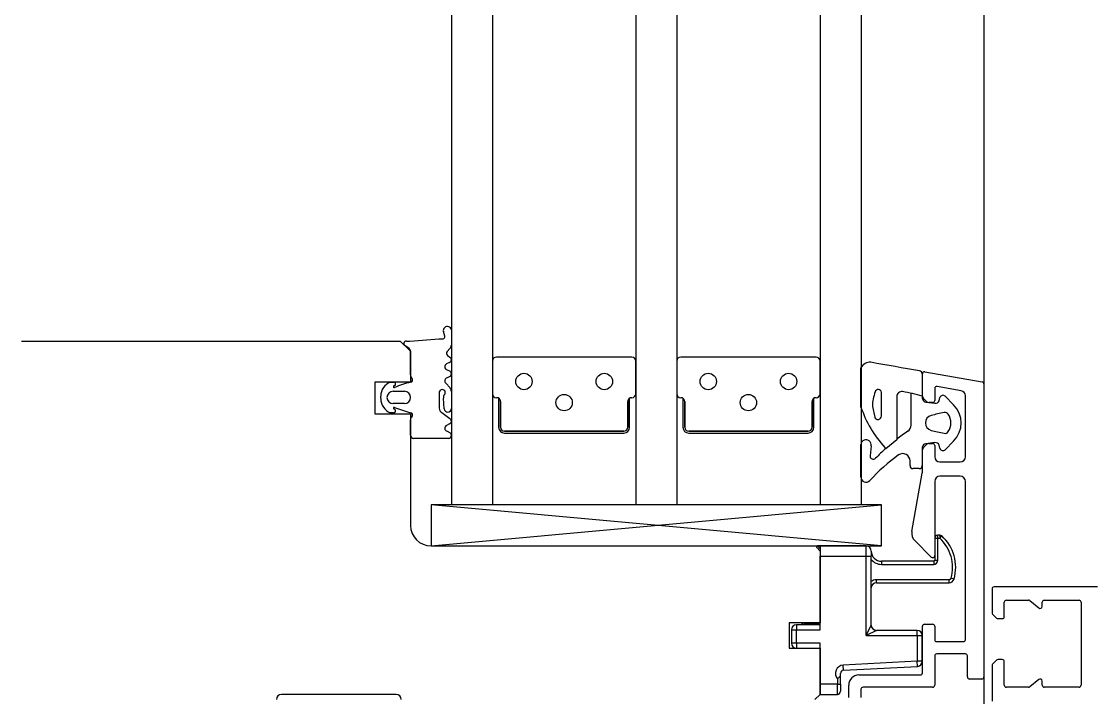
# Model space of a CAD drawing. Header units: centimetres. Extents: x 0.3 to 84.3, y 0.3 to 59.7.
# Drawn here: x 62.5094 to 62.7196, y 13.9587 to 14.0907 of the extents above; entities that cross this region are included whole.
import ezdxf

# ---------------------------------------------------------------- set-up
doc = ezdxf.new("R2010")
doc.units = ezdxf.units.CM
doc.linetypes.add('AUSGEZOGEN', pattern=[0])
doc.layers.add('Fenster', color=7, linetype='AUSGEZOGEN', lineweight=35)

msp = doc.modelspace()

# ---------------------------------------------------------------- linework, layer by layer
at = {"layer": 'Fenster', "color": 7, "linetype": 'AUSGEZOGEN', "lineweight": 25}
for p, q in [((62.5934035796667, 15.5619713909478), (62.59340338666771, 13.99632772322871)), ((62.60140357947977, 15.5619713909478), (62.60140338794302, 13.99632772322871)), ((62.62940357882539, 15.5619713909478), (62.62940338772077, 13.99632772322871)), ((62.63740357863842, 15.5619713909478), (62.63740338710173, 13.99632772322871)), ((62.66540357798407, 15.5619713909478), (62.66540338687948, 13.99632772322871)), ((62.67340357779707, 15.5619713909478), (62.6734033847981, 13.99632772322871)), ((62.697398605443, 15.53837461371404), (62.69739818294969, 12.15822411955887)), ((62.59211849402917, 14.02925483497411), (62.59181824684816, 14.03016809598562)), ((62.59337711515204, 14.030486718148), (62.59337711515204, 14.02752499182011)), ((62.50939839859399, 14.02829936261537), (62.58339839693995, 14.02829936261537)), ((62.58339839693995, 14.02829936261537), (62.58539839689524, 14.02629936266007)), ((62.58489839689288, 14.02705291040316), (62.58435550369975, 14.0273663499343)), ((62.58458422212974, 14.02829936261537), (62.58529150277835, 14.02830058151222)), ((62.59308422193973, 14.02681788505475), (62.59252394170793, 14.02625760482293)), ((62.58539839689524, 14.02629936266007), (62.58539839689524, 14.02029936279419)), ((62.58539839668975, 14.02167794689977), (62.58539839688171, 14.02618688510939)), ((62.59260416935529, 14.02550855144441), (62.59310441974228, 14.02515350846048)), ((62.62862336766954, 14.02516772258414), (62.6021833682605, 14.02516772258414)), ((62.66462336686487, 14.02516772258414), (62.63818336745584, 14.02516772258414)), ((62.59303540778049, 14.02410908710849), (62.59244155362973, 14.02382585210321)), ((62.59252376032247, 14.02269530240205), (62.59311783762215, 14.02239294142969)), ((62.60140336827792, 14.02438772260157), (62.60140336827792, 14.01802772274369)), ((62.62940336765206, 14.01802772274369), (62.62940336765206, 14.02438772260157)), ((62.63740336747326, 14.02438772260157), (62.63740336747326, 14.01802772274369)), ((62.6654033668474, 14.01802772274369), (62.6654033668474, 14.02438772260157)), ((62.67339839492828, 14.01541439012604), (62.67339839492828, 14.02310314303836)), ((62.59308697986049, 14.02138527721609), (62.59252376032247, 14.02110283921311)), ((62.68537221800384, 14.02187457828054), (62.68537221800384, 14.01756671110739)), ((62.6853983946601, 14.01754789100315), (62.6853983946601, 14.02189936276846)), ((62.68586785392066, 14.02229328586086), (62.6970678536703, 14.02031842372108)), ((62.58539839689524, 14.02029936279419), (62.57839839705171, 14.02029936279419)), ((62.57839839705171, 14.02029936279419), (62.57839839705171, 14.01409936293276)), ((62.58143894332706, 14.02029936279419), (62.58215214640036, 14.02029936279419)), ((62.58198813612231, 14.01850095862297), (62.58418851530573, 14.01849957499885)), ((62.58228996410921, 14.01962019753687), (62.58213590023395, 14.01953124871707)), ((62.58537711533085, 14.02029936279419), (62.58539839689524, 14.02029936279419)), ((62.5922933791889, 14.02006365707467), (62.59312094350497, 14.01914266248391)), ((62.59337711515204, 14.01847429180084), (62.59337711515204, 14.01513200628401)), ((62.67737221818265, 14.01370505963905), (62.67737221818265, 14.01826560657096)), ((62.68779839460645, 14.01903915421017), (62.68779839460645, 14.01669936288468)), ((62.69297204266844, 14.01860360189458), (62.68826785386702, 14.01943307730262)), ((62.69739839439185, 14.01992450062867), (62.69739839439188, 13.96269936409167)), ((62.57959542474342, 14.01707313542002), (62.57959542474342, 14.0175356210646)), ((62.59099839677012, 14.0182029465721), (62.59099839677012, 14.01519127830893)), ((62.59197941481766, 14.01508000155323), (62.59181020024158, 14.01716907344658)), ((62.6021833682605, 14.01724772276116), (62.6021833682605, 14.01724772276116)), ((62.60263923818647, 14.01710772276429), (62.6026133682509, 14.01710772276429)), ((62.6026133682509, 14.01710772276429), (62.6026133682509, 14.01146772289031)), ((62.60297336824282, 14.01646772277854), (62.60297336824282, 14.01146772289031)), ((62.60297336824282, 14.01146772289031), (62.60297336824282, 14.01646772277854)), ((62.62783336768717, 14.01146772289031), (62.62783336768717, 14.01646772277854)), ((62.62783336768717, 14.01646772277854), (62.62783336768717, 14.01146772289031)), ((62.62819336767912, 14.01710772276429), (62.62816749774352, 14.01710772276429)), ((62.62819336767912, 14.01146772289031), (62.62819336767912, 14.01710772276429)), ((62.62861336766976, 14.01724772276116), (62.62861336766976, 14.01724772276116)), ((62.63818336745584, 14.01724772276116), (62.63818336745584, 14.01724772276116)), ((62.6386392373818, 14.01710772276429), (62.63861336744623, 14.01710772276429)), ((62.63861336744623, 14.01710772276429), (62.63861336744623, 14.01146772289031)), ((62.63897336743815, 14.01646772277854), (62.63897336743815, 14.01146772289031)), ((62.63897336743815, 14.01146772289031), (62.63897336743815, 14.01646772277854)), ((62.6638333668825, 14.01146772289031), (62.6638333668825, 14.01646772277854)), ((62.6638333668825, 14.01646772277854), (62.6638333668825, 14.01146772289031)), ((62.66419336687446, 14.01710772276429), (62.66416749693886, 14.01710772276429)), ((62.66419336687446, 14.01146772289031), (62.66419336687446, 14.01710772276429)), ((62.66461336686508, 14.01724772276116), (62.66461336686508, 14.01724772276116)), ((62.68037221811561, 14.01743696315789), (62.68037221811561, 14.00910852265438)), ((62.68317221805304, 14.01186228154798), (62.68317221805304, 14.01811117582902)), ((62.68537221800384, 14.01756671110739), (62.68537221800384, 14.01706732585263)), ((62.68622265871037, 14.016475098821), (62.68557413058744, 14.01712362694393)), ((62.68607013880074, 14.01637722365972), (62.68785521526294, 14.0161497436272)), ((62.68739839461537, 14.01629936289368), (62.68664692276962, 14.01629936289368)), ((62.6886631605909, 14.01662985526701), (62.68882818749302, 14.01727051337407)), ((62.68983200703505, 14.01753948600968), (62.6914985697171, 14.01587292332766)), ((62.69379839447234, 14.00569936313055), (62.69379839447234, 14.01761879416359)), ((62.57839839705171, 14.01409936293276), (62.58539839689524, 14.01409936293276)), ((62.58209777293023, 14.0142993629283), (62.58143894332706, 14.0142993629283)), ((62.5841949913659, 14.01609991220484), (62.58198167403822, 14.01610139208629)), ((62.58213590023395, 14.01507750776755), (62.58228996410921, 14.0149885589477)), ((62.58539839689524, 14.0142993629283), (62.58537711533085, 14.0142993629283)), ((62.58539839689524, 14.01409936293276), (62.58539839689524, 13.99229936342003)), ((62.59149839675892, 14.01432525292453), (62.59310441974228, 14.01315121288085)), ((62.67564881021278, 14.0155556727153), (62.67606977940287, 14.01347137014718)), ((62.58539839686094, 14.00989936300111), (62.58539839668975, 14.01292000511162)), ((62.59303540778049, 14.01210679152878), (62.59244155362973, 14.01182355652359)), ((62.59252376032247, 14.01069300682243), (62.59311783762215, 14.01039064584998)), ((62.60375336822541, 14.01068772290773), (62.6270533677046, 14.01068772290773)), ((62.6270533677046, 14.01068772290773), (62.60375336822541, 14.01068772290773)), ((62.60375336822541, 14.01032772291578), (62.6270533677046, 14.01032772291578)), ((62.63975336742074, 14.01068772290773), (62.66305336689997, 14.01068772290773)), ((62.66305336689997, 14.01068772290773), (62.63975336742074, 14.01068772290773)), ((62.63975336742074, 14.01032772291578), (62.66305336689997, 14.01032772291578)), ((62.5928641165507, 14.00929936304005), (62.58599839684751, 14.00929936304005)), ((62.67339839492828, 14.00174911542004), (62.67339839492828, 14.00813292503577)), ((62.67535608285396, 14.00786463144445), (62.67520306326916, 14.00587645766428)), ((62.67825248985078, 14.00733931631317), (62.68037221811561, 14.00910852265438)), ((62.68557413058744, 14.00747509902217), (62.68622265871037, 14.0081236271451)), ((62.68785521526294, 14.00848070048837), (62.68607013880074, 14.00825322045581)), ((62.68664692276962, 14.0082993630725), (62.68739839461537, 14.00829936307241)), ((62.68779839460645, 14.00789936308138), (62.68779839460645, 14.00569936313055)), ((62.68882818749302, 14.00735993074145), (62.6886631605909, 14.00800058884847)), ((62.6914985697171, 14.00875752078787), (62.68983200703505, 14.0070909581058)), ((62.67825248985078, 14.00733931631317), (62.67804292263965, 14.00754888352431)), ((62.68537221800384, 14.0075631182629), (62.68537221800384, 14.00399095817511)), ((62.68539839466007, 14.00287434052084), (62.6853983946601, 14.007050834963)), ((62.68297221805748, 14.00399095817511), (62.68297221805748, 14.00492856180245)), ((62.6887983945841, 14.0046993631529), (62.69279839449467, 14.0046993631529)), ((62.68335087553034, 13.99108730518179), (62.6853680101668, 14.00252704417317)), ((62.68477221801726, 14.00339095818854), (62.68357221804406, 14.00339095818854)), ((62.69279839449467, 14.00189936321549), (62.6887983945841, 14.00189936321549)), ((62.68779839460645, 14.00089936323784), (62.68779839460645, 13.98639936356194)), ((62.69379839447234, 13.96999936392859), (62.69379839447234, 14.00089936323784)), ((62.58939839680584, 13.98832772340752), (62.67739839483889, 13.99632772322871)), ((62.67739839483889, 13.98829936350944), (62.58939839680584, 13.99632772322871)), ((62.58939839680584, 13.99632772322871), (62.58939839680584, 13.98829936350944)), ((62.67739839483889, 13.99632772322871), (62.58939839680584, 13.99632772322871)), ((62.60137711497322, 13.99632772322871), (62.59337711515204, 13.99632772322871)), ((62.62937711434737, 13.99632772322871), (62.60137711497322, 13.99632772322871)), ((62.63737711416856, 13.99632772322871), (62.62937711434737, 13.99632772322871)), ((62.6653771135427, 13.99632772322871), (62.63737711416856, 13.99632772322871)), ((62.67337711336388, 13.99632772322871), (62.6653771135427, 13.99632772322871)), ((62.67739839483889, 13.98829936350944), (62.67739839483889, 13.99632772322871)), ((62.68711555190924, 13.98611652085583), (62.6839062774616, 13.98932579530347)), ((62.68779839460645, 13.98979936325436), (62.68839839459303, 13.98979936325436)), ((62.68779839460645, 13.98979936325436), (62.68779839460645, 13.98549936335058)), ((62.68839839459303, 13.98979936325436), (62.68839839459303, 13.99039936324102)), ((62.68877222827902, 13.99039936324102), (62.68839839459303, 13.99039936324102)), ((62.68839839459303, 13.98549936335058), (62.68839839459303, 13.98979936325436)), ((62.68839839459303, 13.98979936325436), (62.68877222827902, 13.98979936325436)), ((62.68877222827902, 13.99039936324102), (62.68877222827902, 13.98979936325436)), ((62.68877222827902, 13.98979936325436), (62.68917476014224, 13.99024429929814)), ((62.58939839680584, 13.98829936350944), (62.66539839510712, 13.98829936350944)), ((62.58939839680584, 13.98829936350944), (62.67739839483889, 13.98829936350944)), ((62.66539839510712, 13.98729936331024), (62.66473981647808, 13.98795794193934)), ((62.67439839490594, 13.98829936328789), (62.66488123783117, 13.98829936328789)), ((62.66488123783117, 13.98829936328789), (62.66539839510712, 13.98772474409243)), ((62.66539839510712, 13.98829936350944), (62.66539839510712, 13.97329936384472)), ((62.66539839510712, 13.98772474409243), (62.66539839510712, 13.98629936333259)), ((62.67439839490594, 13.98629936333259), (62.67439839490594, 13.98829936328789)), ((62.6753983948836, 13.98729936331024), (62.6753983948836, 13.98629936333259)), ((62.66539839510712, 13.98629936333259), (62.67439839490594, 13.98629936333259)), ((62.66539839510712, 13.97189936365454), (62.66539839510712, 13.98629936333259)), ((62.67439839490594, 13.97079936367905), (62.67439839490594, 13.98629936333259)), ((62.67439839490594, 13.98629936333259), (62.6753983948836, 13.98629936333259)), ((62.6753983948836, 13.97279936363434), (62.6753983948836, 13.98629936333259)), ((62.67739839483892, 13.98529936335495), (62.67739839483889, 13.98469936336842)), ((62.68759839461091, 13.98529936335495), (62.67739839483892, 13.98529936335495)), ((62.67739839483889, 13.98469936336842), (62.68759839461091, 13.98469936336842)), ((62.68759839461091, 13.98529936335495), (62.68759839461091, 13.98469936336842)), ((62.68779839460645, 13.98549936335058), (62.68839839459303, 13.98549936335058)), ((62.67639839486126, 13.98109936344891), (62.67639839486122, 13.98169936343548)), ((62.69061580572484, 13.98169936343548), (62.67639839486122, 13.98169936343548)), ((62.67639839486126, 13.98109936344891), (62.69061580572484, 13.98109936344891)), ((62.69061580572484, 13.98109936344891), (62.69061580572484, 13.98169936343548)), ((62.69157696544569, 13.98182337077028), (62.69100026961318, 13.98198896636405)), ((62.69899839463931, 13.97989936611794), (62.69899839463931, 13.97526505164651)), ((62.71959839367654, 13.98029936610902), (62.69939839463033, 13.98029936610902)), ((62.70139839458565, 13.97449936623862), (62.70139839458565, 13.97729936617607)), ((62.70179839457669, 13.97769936616715), (62.7061392641713, 13.97769936616715)), ((62.70639099232207, 13.9776102245537), (62.70814666627845, 13.97618850781624)), ((62.70879839442023, 13.97649936619391), (62.70879839442023, 13.97729936617607)), ((62.70919839441133, 13.97769936616715), (62.71599839404023, 13.97769936616715)), ((62.71639839403131, 13.97729936617607), (62.71639839403131, 13.96109936653816)), ((62.69911555192422, 13.97498220894036), (62.69988123733198, 13.97421652353255)), ((62.70016408003823, 13.97409936624759), (62.70099839459461, 13.97409936624759)), ((62.66539839510712, 13.97329936384472), (62.65939839524122, 13.97329936384472)), ((62.65939839524122, 13.97329936384472), (62.65939839524122, 13.96829936395498)), ((62.66539839510712, 13.97289936363218), (62.66079839520995, 13.97289936363218)), ((62.66079839520995, 13.97289936363218), (62.66079839520995, 13.97189936365454)), ((62.66239839517417, 13.97289936363218), (62.66239839517417, 13.97319936362547)), ((62.66239839517417, 13.97319936362547), (62.66539839510712, 13.97319936362547)), ((62.67439839490594, 13.97079936367905), (62.6753983948836, 13.97279936363434)), ((62.6853983946601, 13.96349936407387), (62.6853983946601, 13.97259936387045)), ((62.68579839465115, 13.97299936386153), (62.68739839461539, 13.97299936386153)), ((62.68779839460645, 13.97259936387045), (62.68779839460645, 13.96999936392859)), ((62.65979839523229, 13.97189936365454), (62.65979839523229, 13.96929936371257)), ((62.65979839523229, 13.97189936365454), (62.66079839520995, 13.97189936365454)), ((62.66079839520995, 13.97189936365454), (62.66539839510712, 13.97189936365454)), ((62.66079839520995, 13.96929936371257), (62.66079839520995, 13.97189936365454)), ((62.67639839486122, 13.97179936365669), (62.67439839490594, 13.97079936367905)), ((62.67439839490594, 13.97079936367905), (62.68437221802618, 13.97079936367905)), ((62.68437221802618, 13.97179936365669), (62.67639839486122, 13.97179936365669)), ((62.68437221802618, 13.97079936367905), (62.68437221802618, 13.97179936365669)), ((62.68437221802618, 13.97079936367905), (62.68537221800384, 13.97079936367905)), ((62.68437221802618, 13.97079936367905), (62.68437221802618, 13.96576929146995)), ((62.68537221800384, 13.96576929146995), (62.68537221800384, 13.97079936367905)), ((62.65939839524122, 13.96829936395498), (62.66539839510712, 13.96829936373493)), ((62.66079839520995, 13.96929936371257), (62.65979839523229, 13.96929936371257)), ((62.66539839510712, 13.96929936371257), (62.66079839520995, 13.96929936371257)), ((62.66079839520995, 13.96929936371257), (62.66079839520995, 13.96829936373493)), ((62.66079839520995, 13.96829936373493), (62.66539839510712, 13.96829936373493)), ((62.66539839510712, 13.96129936389139), (62.66539839510712, 13.96929936371257)), ((62.66539839510712, 13.96829936373493), (62.66539839510712, 13.95930634495599)), ((62.68819839459749, 13.96959936393751), (62.69339839448129, 13.96959936393751)), ((62.68437283753589, 13.96575747052107), (62.66991465747616, 13.96499974941167)), ((62.68537221800384, 13.96576929146995), (62.68437221802618, 13.96576929146995)), ((62.68442455398127, 13.96477066195758), (62.68437221802618, 13.96576929146995)), ((62.68779839460645, 13.96679936400001), (62.68779839460645, 13.9610993641275)), ((62.69379839447225, 13.96719936399109), (62.68819839459749, 13.96719936399109)), ((62.69419839446341, 13.96269936409167), (62.69419839446336, 13.96679936400001)), ((62.69988123733208, 13.96598220914152), (62.69911555192428, 13.96521652373372)), ((62.70099839459461, 13.9660993664264), (62.70016408003823, 13.9660993664264)), ((62.70139839458565, 13.96109936653816), (62.70139839458565, 13.96569936643537)), ((62.66996699343125, 13.9640011198992), (62.66991465747616, 13.96499974941167)), ((62.66996699343125, 13.9640011198992), (62.68442455398127, 13.96477066195758)), ((62.69899839463931, 13.96493368102747), (62.69899839463931, 13.9579610842241)), ((62.66879839503112, 13.962343641691), (62.66879839503112, 13.96129936389139)), ((62.66879839503112, 13.962343641691), (62.66879839503112, 13.962343641691)), ((62.66880502092622, 13.96234906118202), (62.66907062357051, 13.9625724247077)), ((62.66907062357051, 13.9625724247077), (62.66929293765499, 13.96280038539694)), ((62.66929293765499, 13.96280038539694), (62.66937373390601, 13.96293728544133)), ((62.66937373390601, 13.96293728544133), (62.6693983950177, 13.96307460207745)), ((62.6693983950177, 13.96307460207745), (62.6693983950177, 13.96340194219174)), ((62.6693983950177, 13.96129936389139), (62.6693983950177, 13.96307460207745)), ((62.67299839493726, 13.96309936408279), (62.68499839466903, 13.96309936408279)), ((62.69699839440083, 13.96229936410069), (62.69459839445449, 13.96229936410069)), ((62.70814666627842, 13.9622102248979), (62.70639099232204, 13.96078850816053)), ((62.70879839442023, 13.96109936653816), (62.70879839442023, 13.96189936652027)), ((62.66879839503112, 13.96129936389139), (62.66539839510712, 13.96129936389139)), ((62.66539839510712, 13.95929936393609), (62.66539839510712, 13.96129936389139)), ((62.66879839503112, 13.96129936389139), (62.6693983950177, 13.96129936389139)), ((62.66879839503112, 13.95929936393609), (62.66879839503112, 13.96129936389139)), ((62.6693983950177, 13.96129936389139), (62.6693983950177, 13.95989936392275)), ((62.67099839498198, 13.95869936418108), (62.67099839498198, 13.9610993641275)), ((62.67339839492831, 13.9602993641453), (62.67339839492831, 13.95869936418108)), ((62.68739839461539, 13.96069936413637), (62.67379839491938, 13.96069936413637)), ((62.7061392641713, 13.96069936654713), (62.70179839457669, 13.96069936654713)), ((62.71599839404023, 13.96069936654713), (62.70919839441133, 13.96069936654713)), ((62.58259839695785, 13.95929936415764), (62.56019839745854, 13.95929936415764)), ((62.66539839510712, 13.95930634495599), (62.66439839512946, 13.95830634497834)), ((62.66539839510712, 13.95929936393609), (62.66879839503112, 13.95929936393609))]:
    msp.add_line(p, q, dxfattribs=at)
for centre, radius in [((62.60755336814049, 14.02040772269051), 0.001599999964235758), ((62.62325336778954, 14.02040772269051), 0.001599999964235758), ((62.64355336733583, 14.02040772269051), 0.001599999964235758), ((62.65925336698488, 14.02040772269051), 0.001599999964235758), ((62.615403367965, 14.01628772278258), 0.001599999964239396), ((62.65140336716035, 14.01628772278258), 0.001599999964239396)]:
    msp.add_circle(centre, radius, dxfattribs=at)
for centre, radius, start, end in [((62.59259558703924, 14.03033765183204), 0.0007956173437404757, 10.79871645678771, 192.3048039375952), ((62.43464514017302, 16.17162363105608), 2.148610718876755, 274.0204994887977, 274.1933880761987), ((62.59172898180334, 14.02916383926667), 0.0003999999910571205, 274.1933880756432, 13.14929971359406), ((62.58457906218194, 14.02780608720144), 0.0004933024012176247, 89.40067467347104, 243.051624667713), ((62.58439839690408, 14.0261868850187), 0.0009999999776482583, 0, 59.99999999987855), ((62.59237711517439, 14.0275249918201), 0.0009999999776482583, 314.9999999997841, 0), ((62.59302843341453, 14.02593281550366), 0.0005999999865874998, 147.2267613858399, 224.9999999995202), ((62.59277711516545, 14.02465064496218), 0.0005999999865874998, 295.4985148749736, 56.94063918111608), ((62.6021833682605, 14.02438772260156), 0.0007799999825644772, 90, 180), ((62.62862336766954, 14.02438772260156), 0.0007799999825644772, 0, 90), ((62.63818336745585, 14.02438772260156), 0.0007799999825644772, 90, 180), ((62.66462336686487, 14.02438772260156), 0.0007799999825644772, 0, 90), ((62.59267905174609, 14.02327485788486), 0.0005999999865911377, 113.3177617420178, 254.9999999995845), ((62.675186495082, 14.02211533723825), 0.002042807494261035, 86.71780682218126, 151.0822842080935), ((61.1560129279401, 5.380335179876141), 8.776323901245233, 79.9679744987236, 80.03116965778415), ((62.68472506024562, 14.02183507390909), 0.0006483623673501335, 3.493164744460706, 80.11675834677672), ((62.58639839666742, 14.02167794689976), 0.00099999997764462, 180, 224.3777547631154), ((62.58539828658731, 14.02069891026995), 0.0003995474910086347, 270.0158183431501, 44.42048025928106), ((62.59267905174609, 14.02052328373024), 0.0005999999865911377, 105.0000000004594, 229.9999999998409), ((62.59277711516545, 14.0218990708076), 0.0005999999865911377, 301.0938335306499, 55.39811859136299), ((62.68579839465116, 14.02189936276845), 0.0003999999910607585, 79.99999999946488, 180), ((62.58253422275508, 14.01757205204107), 0.002939023812351069, 111.8802394765928, 180.7102340048719), ((62.58199540560068, 14.01730114707652), 0.001199833568615658, 90.34714229477994, 269.3442609266173), ((62.5821790955559, 14.01939262321711), 0.0001451993975820911, 107.3068895487311, 293.4425186060572), ((62.58212495966529, 14.01994028023704), 0.0003601102628689932, 297.2713615999925, 85.67030201435638), ((62.61379904967168, 13.92921507655941), 0.0954156881784984, 107.3300066473373, 109.3164994656215), ((62.58418927618838, 14.01729973691671), 0.001199838323442939, 270.2729174298889, 90.03633436685024), ((62.59158400349499, 14.01823366627686), 0.0005864119170913367, 320.4538959774925, 183.0028643974885), ((62.59237711517439, 14.01847429180083), 0.0009999999776482583, 0, 41.94143870066657), ((62.68270989260387, 14.01567929490415), 0.007062164468407211, 157.567523414951, 181.003005733728), ((62.67677221819608, 14.01826560657095), 0.0005999999865911377, 0, 169.5748488082137), ((62.68137221809326, 14.01743696315788), 0.0009999999776482583, 80.5038132899422, 180), ((62.67553185670593, 13.98252206486435), 0.03639999918639442, 74.31552384972841, 80.50381329007526), ((62.6881983945975, 14.01903915421017), 0.0003999999910607585, 79.9999999994207, 180), ((62.6927983944947, 14.01761879416357), 0.0009999999776482583, 0, 80.00000000003975), ((62.69699839440083, 14.01992450062866), 0.0003999999910607585, 0, 79.9999999994207), ((62.5825610839579, 14.01704467619074), 0.002965795762415476, 179.4501918265328, 247.7678209868622), ((62.59269906558895, 14.01726101918684), 0.0008936082054885304, 137.8843976412799, 185.9057681870196), ((62.6021833682605, 14.01802772274367), 0.0007799999825644772, 180, 270), ((62.60219336826027, 14.01646772277854), 0.0007799999825681153, 0, 90), ((62.60219336826027, 14.01646772277854), 0.0007799999825644773, 0, 55.13616204576035), ((62.62861336766976, 14.01646772277854), 0.0007799999825681153, 90, 180), ((62.62861336766976, 14.01646772277854), 0.0007799999825681153, 124.8638379540159, 180), ((62.62862336766954, 14.01802772274367), 0.0007799999825644772, 270, 0), ((62.63818336745585, 14.01802772274367), 0.0007799999825644772, 180, 270), ((62.63819336745561, 14.01646772277854), 0.0007799999825681153, 0, 90), ((62.63819336745561, 14.01646772277854), 0.0007799999825681153, 0, 55.13616204583494), ((62.66461336686508, 14.01646772277854), 0.0007799999825681153, 90, 180), ((62.66461336686508, 14.01646772277854), 0.0007799999825681153, 124.863837954165, 180), ((62.66462336686487, 14.01802772274367), 0.0007799999825644772, 270, 0), ((62.68620557956054, 14.01721216400132), 0.0008458543453273552, 189.8595140611818, 260.7859626698081), ((62.6859983946467, 14.01754789100313), 0.0005999999865874998, 180, 225), ((62.68664692276962, 14.0168993628802), 0.0005999999865874998, 225.00000000012, 270), ((62.68739839461537, 14.01669936288467), 0.0003999999910607585, 270, 0), ((62.68790971656147, 14.0169778996586), 0.0008299474706684218, 266.2347700190089, 335.2059927516235), ((62.68940774297587, 14.0171152219505), 0.0005999999865911378, 44.99999999988006, 164.9999999995845), ((62.5821790955559, 14.01521613326744), 0.0001451993975820911, 66.55748139394284, 252.693110451269), ((62.58211746210643, 14.01466526784956), 0.0003664342711586061, 266.9199108208459, 61.91646430859798), ((62.63779503807853, 14.17628977745784), 0.1702601921314358, 250.9548355537745, 252.0691156281515), ((62.5853975251913, 14.01389917741916), 0.0004001864584906956, 315.6419504539441, 89.875195683507), ((62.59199839674776, 14.01519127830892), 0.0009999999776482583, 180, 239.9999999999803), ((62.59267712969708, 14.01513651637587), 0.0006999999843508704, 184.6308413968833, 359.6308413967104), ((62.69401220455785, 14.02228266917217), 0.02172791762916557, 198.4274668252065, 222.6956520670874), ((62.69719516366061, 13.97506318505865), 0.03999999910593033, 100.8830859991304, 104.6281071710944), ((62.68979398604542, 14.01355815227797), 0.0007999999821178791, 33.85070087205295, 100.8830859990384), ((62.68794086844724, 14.01231522205779), 0.005031349386759352, 315.0000000000143, 45), ((62.58639839666742, 14.01292000516832), 0.00099999997764462, 135.6222452368846, 180), ((62.59277711516545, 14.01264834938255), 0.0005999999865911378, 295.4985148748275, 56.94063918073248), ((62.67670767507655, 14.01366247293762), 0.0006659062749665164, 196.677329626894, 3.666739154352387), ((62.68747221795692, 14.01231522205779), 0.001499999966472387, 104.6281071714371, 255.3718928285629), ((62.68794086844724, 14.01231522205779), 0.003031349431462836, 326.1492991280069, 33.85070087199306), ((62.58599839684751, 14.00989936302662), 0.0005999999865874998, 180, 270), ((62.59267905174609, 14.01127256230519), 0.0005999999865874997, 113.3177617420849, 255.0000000007635), ((62.59277845531622, 14.00989441533165), 0.0006011863911346545, 278.1917828367266, 55.63096894136901), ((62.60375336822541, 14.01146772289029), 0.00113999997452207, 180, 270), ((62.60375336822541, 14.01146772289029), 0.0007799999825681153, 180, 270), ((62.60375336822541, 14.01146772289029), 0.0007799999825681153, 180, 270), ((62.62705336770463, 14.01146772289029), 0.0007799999825681153, 270, 0), ((62.62705336770463, 14.01146772289029), 0.00113999997452207, 270, 0), ((62.62705336770463, 14.01146772289029), 0.0007799999825681153, 270, 0), ((62.63975336742074, 14.01146772289029), 0.00113999997452207, 180, 270), ((62.63975336742074, 14.01146772289029), 0.0007799999825681153, 180, 270), ((62.63975336742074, 14.01146772289029), 0.0007799999825681153, 180, 270), ((62.66305336689997, 14.01146772289029), 0.0007799999825681153, 270, 0), ((62.66305336689997, 14.01146772289029), 0.00113999997452207, 270, 0), ((62.66305336689997, 14.01146772289029), 0.0007799999825681153, 270, 0), ((62.70621038053527, 13.97599675308651), 0.04199999906122685, 124.2698534068844, 127.9660439772432), ((62.68177221808432, 14.01186228154797), 0.001399999968705379, 304.2698534068825, 0), ((62.69719516366061, 14.04956725905685), 0.03999999910593033, 255.371892828905, 259.1169140008696), ((62.68979398604542, 14.01107229183753), 0.0007999999821178791, 259.1169140009616, 326.1492991279471), ((62.67437988086232, 14.00801805620762), 0.0009881849454562745, 351.0681730948845, 173.3247194697549), ((62.68620557956054, 14.00741828011414), 0.0008458543453237172, 99.21403733021117, 170.1404859386173), ((62.68664692276962, 14.00769936308583), 0.0005999999865911377, 90, 135.0000000002399), ((62.68739839461537, 14.00789936308137), 0.0003999999910571205, 0, 90), ((62.68790971656147, 14.00765254445682), 0.0008299474706647838, 24.79400724837658, 93.76522998102327), ((62.7042940750564, 13.97372476156374), 0.03999999910593033, 126.0612068005856, 136.8806785068389), ((62.67580129403358, 14.00583041489671), 0.0005999999865874998, 175.5989127892631, 315.5472592893263), ((62.70621038053527, 13.97599675308651), 0.04199999906122321, 131.7332918928241, 135.5472592894561), ((62.68157221808877, 14.00492856180244), 0.001399999968709017, 0, 126.0612068004013), ((62.6859983946467, 14.00705083496299), 0.0005999999865874998, 134.9999999998801, 180), ((62.6887983945841, 14.00569936313054), 0.0009999999776482583, 180, 270), ((62.68940774297587, 14.007515222165), 0.0005999999865874998, 194.999999999924, 314.9999999994003), ((62.6927983944947, 14.00569936313054), 0.0009999999776482583, 270, 0), ((62.68357221804406, 14.0039909581751), 0.0005999999865874997, 180, 270), ((62.68477221801726, 14.0039909581751), 0.0005999999865874998, 270, 0), ((62.67437341484371, 14.00171994790511), 0.0009754560879002299, 178.2865198596205, 317.8670029914857), ((62.68339839470477, 14.00287434052083), 0.001999999955296517, 350.0000000000044, 0), ((62.6887983945841, 14.00089936323783), 0.0009999999776482583, 90, 180), ((62.6927983944947, 14.00089936323783), 0.0009999999776482583, 0, 90), ((62.58939839680584, 13.99229936342003), 0.003999999910593033, 180, 270), ((62.68532049099237, 13.99074000883424), 0.001999999955296517, 170.0000000000045, 224.999999999928), ((62.68839839459305, 13.98979936325435), 0.0005999999865874998, 90, 180), ((62.68877222827905, 13.98979936325435), 0.0005999999865874997, 47.86448135868574, 90), ((62.68362272672999, 13.98410739435562), 0.007675667798240088, 343.9788209091967, 47.86448135919994), ((62.68362272672999, 13.98410739435562), 0.008275667784831225, 343.9788209091785, 47.86448135912619), ((62.66488123783115, 13.98809936329243), 0.0001999999955303792, 90, 225), ((62.67439839490594, 13.98729936331023), 0.0009999999776482583, 0, 90), ((62.67739839483892, 13.98729936331023), 0.001999999955296517, 180, 270), ((62.67739839483889, 13.98729936331023), 0.002599999941884016, 219.7151372317668, 270), ((62.68739839461537, 13.98639936356193), 0.0003999999910607585, 224.9999999996402, 0), ((62.68759839461091, 13.98549936335056), 0.0001999999955303792, 270, 0), ((62.68759839461091, 13.98549936335056), 0.000799999982121517, 270, 0), ((62.67639839486122, 13.98009936347125), 0.001599999964235758, 90, 128.6821874533647), ((62.67639839486127, 13.98009936347125), 0.0009999999776482583, 90, 180), ((62.69061580572485, 13.98209936342654), 0.0003999999910571205, 270, 343.9788209094925), ((62.69061580572485, 13.98209936342654), 0.0009999999776482583, 270, 343.9788209091646), ((62.69939839463036, 13.97989936611793), 0.0003999999910571205, 90, 180), ((62.70179839457669, 13.97729936617606), 0.0003999999910607585, 90, 180), ((62.70613926417131, 13.97729936617606), 0.0003999999910607585, 51.00000000015238, 90), ((62.70839839442922, 13.97649936619391), 0.0003999999910534826, 231.0000000012636, 0), ((62.70919839441133, 13.97729936617606), 0.0003999999910607585, 90, 180), ((62.71599839404023, 13.97729936617606), 0.0003999999910571205, 0, 90), ((62.69939839463036, 13.9752650516465), 0.0003999999910571205, 180, 225.0000000010795), ((62.70016408003828, 13.97449936623883), 0.0003999999912499334, 224.9999999964016, 270), ((62.70099839459461, 13.9744993662386), 0.0003999999910607585, 270, 0), ((62.66079839520995, 13.97189936365452), 0.0009999999776482583, 90, 180), ((62.66239839517416, 13.97219936364781), 0.0009999999776482583, 90, 135.5729959992578), ((62.67639839486122, 13.97279936363433), 0.0009999999776482583, 180, 270), ((62.68579839465116, 13.97259936387044), 0.0003999999910571205, 90, 180), ((62.6873983946154, 13.97259936387044), 0.0003999999910607585, 0, 90), ((62.6843722180262, 13.97079936367903), 0.0009999999776482583, 0, 90), ((62.6881983945975, 13.96999936392858), 0.0003999999910607585, 180, 270), ((62.69339839448129, 13.96999936392858), 0.0003999999910571205, 270, 0), ((62.66079839520995, 13.96929936371256), 0.0009999999776482583, 180, 270), ((62.6843722180262, 13.96576929146994), 0.0009999999776482583, 272.99999999973, 0), ((62.6881983945975, 13.96679936400009), 0.0003999999910571205, 90, 180), ((62.69379839447229, 13.96679936399999), 0.0003999999910607585, 0, 90), ((62.70016408003823, 13.96569936643536), 0.0003999999910607585, 90, 135.0000000003598), ((62.70099839459461, 13.96569936643536), 0.0003999999910607585, 0, 90), ((62.66999839500429, 13.96340194219173), 0.001599999964235758, 93.00000000018537, 221.4096221093215), ((62.66999839500429, 13.96340194219173), 0.0005999999865874998, 92.99999999958914, 180), ((62.69939839463056, 13.96493368102746), 0.0003999999912462954, 134.9999999947823, 180), ((62.67299839493727, 13.96109936412749), 0.001999999955296517, 90, 180), ((62.68499839466905, 13.96349936407386), 0.0003999999910607585, 270, 0), ((62.6945983944545, 13.96269936409166), 0.0003999999910607585, 180, 270), ((62.69699839440083, 13.96269936409166), 0.0003999999910607585, 270, 0), ((62.70839839442919, 13.96189936652026), 0.0003999999910571205, 0, 129.0000000000078), ((62.66879839503114, 13.95989936392274), 0.0005999999865874998, 270, 0), ((62.67379839491938, 13.96029936414529), 0.0003999999910607585, 90, 180), ((62.6873983946154, 13.96109936412749), 0.0003999999910607585, 270, 0), ((62.70179839457669, 13.96109936653815), 0.0003999999910571205, 180, 270), ((62.70613926417131, 13.96109936653806), 0.0003999999910207408, 270, 308.9999999986053), ((62.70919839441133, 13.96109936653815), 0.0003999999910571205, 180, 270), ((62.71599839404023, 13.96109936653815), 0.0003999999910571205, 270, 0), ((62.56019839745854, 13.95829936417999), 0.0009999999776482583, 90, 180), ((62.58259839695784, 13.95829936417999), 0.0009999999776482583, 0, 90)]:
    msp.add_arc(centre, radius, start, end, dxfattribs=at)

doc.saveas('drawing.dxf')
